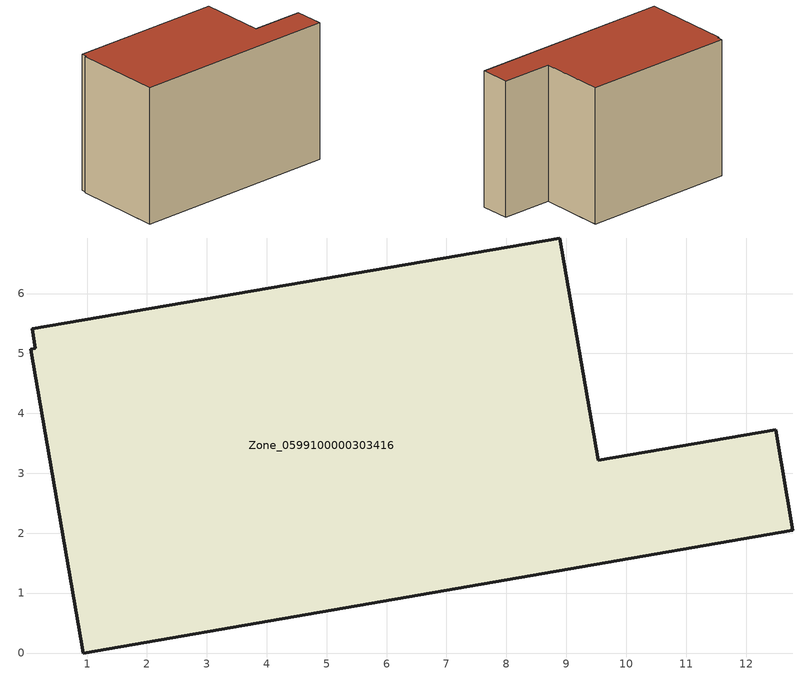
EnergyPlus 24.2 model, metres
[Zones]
Zone_0599100000303416
 floor ground (C_G): 0.93,0 0.06,5.07 0.14,5.08 0.08,5.41 8.89,6.93 9.53,3.22 12.49,3.73 12.78,2.05 z0
 wall outside (C_F): 0.93,0 12.78,2.05 12.49,3.73 9.53,3.22 8.89,6.93 0.08,5.41 0.14,5.08 0.06,5.07 0.93,0 z0:7.96
 roof outside (C_R): 0.06,5.07 0.93,0 12.78,2.05 12.49,3.73 9.53,3.22 8.89,6.93 0.08,5.41 0.14,5.08 z7.96
[BUILDING]
Pand.0599100000303416: North Axis=0; Terrain=City; Loads Convergence Tolerance Value=0.04; Temperature Convergence Tolerance Value=0.4; Solar Distribution=FullExterior; Maximum Number of Warmup Days=25; Minimum Number of Warmup Days=1
[Site:Location]
Rotterdam.The.Hague.AP_ZH_NLD Design_Conditions: Latitude=51.96; Longitude=4.45; Time Zone=1; Elevation=-4.5
[SITE:GROUNDTEMPERATURE:BUILDINGSURFACE]
18, 18, 18, 18, 18, 18, 18, 18, 18, 18, 18, 18
[MATERIAL] Thermal Absorptance=0.9; Solar Absorptance=0.7; Visible Absorptance=0.7
Name | Roughness | Thickness | Conductivity | Density | Specific Heat
G.TI.1992-2005 | MediumSmooth | 0.15 | 0.06 | 540 | 1210
F.TI.1992-2005 | Rough | 0.3 | 0.12 | 1920 | 840
R.TI.1992-2005 | MediumRough | 0.2 | 0.08 | 1500 | 1000
[CONSTRUCTION]
C_G: G.TI.1992-2005
C_F: F.TI.1992-2005
C_R: R.TI.1992-2005
[ZONE]
Zone_0599100000303416: Type=1; Multiplier=1; Ceiling Height=Autocalculate; Volume=Autocalculate; Floor Area=autocalculate; Part of Total Floor Area=Yes
[ZONEINFILTRATION:DESIGNFLOWRATE]
Infil_Zone_0599100000303416: Zone or ZoneList or Space or SpaceList=Zone_0599100000303416; Schedule=AlwaysOn; Design Flow Rate Calculation Method=Flow/Area; Flow Rate per Floor Area=0.0015; Constant Term Coefficient=1; Temperature Term Coefficient=0; Velocity Term Coefficient=0; Velocity Squared Term Coefficient=0
[HVACTEMPLATE:ZONE:IDEALLOADSAIRSYSTEM]
Zone_0599100000303416: Maximum Heating Supply Air Temperature=50; Minimum Cooling Supply Air Temperature=13; Maximum Heating Supply Air Humidity Ratio=0.0156; Minimum Cooling Supply Air Humidity Ratio=0.0077; Heating Limit=NoLimit; Cooling Limit=NoLimit; Dehumidification Control Type=ConstantSensibleHeatRatio; Cooling Sensible Heat Ratio=0.7; Dehumidification Setpoint=60; Humidification Control Type=None; Humidification Setpoint=30; Outdoor Air Method=None; Outdoor Air Flow Rate per Person=0.00944; Outdoor Air Flow Rate per Zone Floor Area=0; Outdoor Air Flow Rate per Zone=0; Demand Controlled Ventilation Type=None; Outdoor Air Economizer Type=NoEconomizer; Heat Recovery Type=None; Sensible Heat Recovery Effectiveness=0.7; Latent Heat Recovery Effectiveness=0.65
[ZONECONTROL:THERMOSTAT]
ThermostatControl_Zone_0599100000303416: Zone or ZoneList=Zone_0599100000303416; Control Type Schedule=DualSetpointControlType; Control 1=Thermostat_Zone_0599100000303416; Temperature Difference Between Cutout And Setpoint=0
[THERMOSTATSETPOINT:DUALSETPOINT]
Thermostat_Zone_0599100000303416: Heating Setpoint Temperature Schedule=HeatingSetpoint_Zone_0599100000303416; Cooling Setpoint Temperature Schedule=CoolingSetpoint_Zone_0599100000303416
[SCHEDULE:COMPACT]
HeatingSetpoint_Zone_0599100000303416: Through: 12/31, For: AllDays, Until: 24:00, 21
CoolingSetpoint_Zone_0599100000303416: Through: 12/31, For: AllDays, Until: 24:00, 24
DualSetpointControlType: Through: 12/31, For: AllDays, Until: 24:00, 4
AlwaysOn: Through: 12/31, For: AllDays, Until: 24:00, 1
